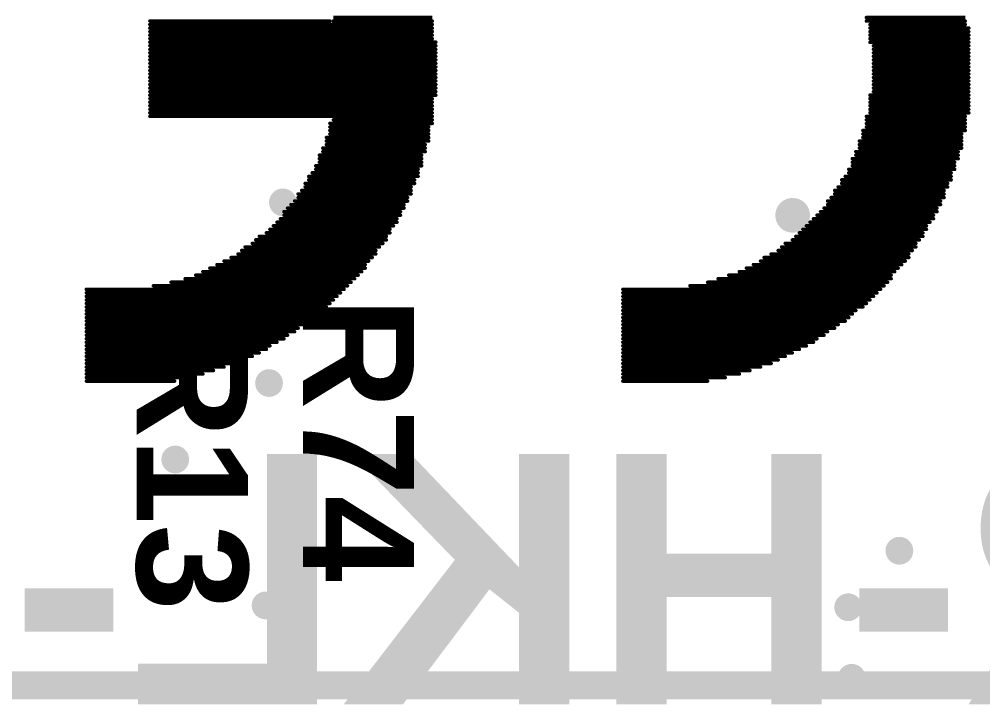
# Model space of a CAD drawing. Extents: x -0.3 to 75.5, y -0.2 to 56.1.
# Drawn here: x 39.1 to 46.04, y 35.96 to 40.92 of the extents above; entities that cross this region are included whole.
import ezdxf

# ---------------------------------------------------------------- set-up
doc = ezdxf.new("R2010")
doc.units = 0
doc.layers.get('0').update_dxf_attribs({"linetype": 'CONTINUOUS'})
for name, color, linetype in [('BOTTOMOVERLAY', 54, 'CONTINUOUS'), ('TOPOVERLAY', 2, 'CONTINUOUS'), ('VIAHOLELAYER', 16, 'CONTINUOUS')]:
    doc.layers.add(name, color=color, linetype=linetype)
doc.styles.add('ARIAL', font='arialbd.ttf', dxfattribs={"height": 0.2})

# ---------------------------------------------------------------- blocks, each defined once
blk = doc.blocks.new('G12A_S905D2_286')
at = {"layer": 'TOPOVERLAY', "const_width": 0.2}
blk.add_lwpolyline([(7.225, -8.125), (-7.225, -8.125)], dxfattribs=at)

msp = doc.modelspace()

# ---------------------------------------------------------------- hatches: boundary and pattern name
at = {"layer": 'VIAHOLELAYER'}
h = msp.add_hatch(color=16, dxfattribs=at)
edge = h.paths.add_edge_path()
edge.add_arc((41, 39.6), 0.1, 0, 360)
h = msp.add_hatch(color=16, dxfattribs=at)
edge = h.paths.add_edge_path()
edge.add_arc((44.6679, 39.5069), 0.125, 0, 360)
h = msp.add_hatch(color=16, dxfattribs=at)
edge = h.paths.add_edge_path()
edge.add_arc((41, 39), 0.1, 0, 360)
h = msp.add_hatch(color=16, dxfattribs=at)
edge = h.paths.add_edge_path()
edge.add_arc((40.9, 38.3), 0.1, 0, 360)
h = msp.add_hatch(color=16, dxfattribs=at)
edge = h.paths.add_edge_path()
edge.add_arc((40.225, 37.75), 0.1, 0, 360)
h = msp.add_hatch(color=16, dxfattribs=at)
edge = h.paths.add_edge_path()
edge.add_arc((45.4359, 37.0935), 0.1, 0, 360)
h = msp.add_hatch(color=16, dxfattribs=at)
edge = h.paths.add_edge_path()
edge.add_arc((40.875, 36.7), 0.1, 0, 360)
h = msp.add_hatch(color=16, dxfattribs=at)
edge = h.paths.add_edge_path()
edge.add_arc((45.0676, 36.6871), 0.1, 0, 360)
h = msp.add_hatch(color=16, dxfattribs=at)
edge = h.paths.add_edge_path()
edge.add_arc((45.093, 36.1791), 0.1, 0, 360)
h = msp.add_hatch(color=16, dxfattribs=at)
edge = h.paths.add_edge_path()
edge.add_arc((43.6753, 36.1503), 0.1, 0, 360)

# ---------------------------------------------------------------- linework, layer by layer
at = {"layer": 'BOTTOMOVERLAY', "const_width": 0.0254}
for points in [[(40.0426, 40.9048), (41.338, 40.9048)], [(41.3634, 40.9302), (42.0746, 40.9302)], [(41.3634, 40.9048), (42.0746, 40.9048)], [(45.1988, 40.9302), (45.91, 40.9302)], [(45.1988, 40.9048), (45.91, 40.9048)], [(40.0426, 40.8794), (42.0746, 40.8794)], [(40.0426, 40.854), (42.0746, 40.854)], [(40.0426, 40.8286), (42.0746, 40.8286)], [(45.2242, 40.8794), (45.91, 40.8794)], [(45.2242, 40.854), (45.9354, 40.854)], [(45.2242, 40.8286), (45.9354, 40.8286)], [(40.0426, 40.8032), (42.0746, 40.8032)], [(40.0426, 40.7778), (42.0746, 40.7778)], [(45.2242, 40.8032), (45.9354, 40.8032)], [(45.2242, 40.7778), (45.9354, 40.7778)], [(40.0426, 40.7524), (42.1, 40.7524)], [(40.0426, 40.727), (42.1, 40.727)], [(40.0426, 40.7016), (42.1, 40.7016)], [(45.2242, 40.7524), (45.9354, 40.7524)], [(45.2496, 40.727), (45.9354, 40.727)], [(45.2496, 40.7016), (45.9354, 40.7016)], [(40.0426, 40.6762), (42.1, 40.6762)], [(40.0426, 40.6508), (42.1, 40.6508)], [(40.0426, 40.6254), (42.1, 40.6254)], [(45.2496, 40.6762), (45.9354, 40.6762)], [(45.2496, 40.6508), (45.9354, 40.6508)], [(45.2496, 40.6254), (45.9354, 40.6254)], [(40.0426, 40.6), (42.1, 40.6)], [(40.0426, 40.5746), (42.1, 40.5746)], [(40.0426, 40.5492), (42.1, 40.5492)], [(45.2496, 40.6), (45.9354, 40.6)], [(45.2496, 40.5746), (45.9354, 40.5746)], [(45.2496, 40.5492), (45.9354, 40.5492)], [(40.0426, 40.5238), (42.1, 40.5238)], [(40.0426, 40.4984), (42.1, 40.4984)], [(45.2496, 40.5238), (45.9354, 40.5238)], [(45.2496, 40.4984), (45.9354, 40.4984)], [(40.0426, 40.473), (42.1, 40.473)], [(40.0426, 40.4476), (42.1, 40.4476)], [(40.0426, 40.4222), (42.1, 40.4222)], [(45.2496, 40.473), (45.9354, 40.473)], [(45.2496, 40.4476), (45.9354, 40.4476)], [(45.2496, 40.4222), (45.9354, 40.4222)], [(40.0426, 40.3968), (42.1, 40.3968)], [(40.0426, 40.3714), (42.1, 40.3714)], [(40.0426, 40.346), (42.0746, 40.346)], [(45.2242, 40.3714), (45.9354, 40.3714)], [(45.2242, 40.346), (45.9354, 40.346)], [(45.2496, 40.3968), (45.9354, 40.3968)], [(40.0426, 40.3206), (42.0746, 40.3206)], [(40.0426, 40.2952), (42.0746, 40.2952)], [(40.0426, 40.2698), (42.0746, 40.2698)], [(45.2242, 40.3206), (45.9354, 40.3206)], [(45.2242, 40.2952), (45.9354, 40.2952)], [(45.2242, 40.2698), (45.9354, 40.2698)], [(40.0426, 40.2444), (42.0746, 40.2444)], [(40.0426, 40.219), (42.0746, 40.219)], [(45.1988, 40.219), (45.91, 40.219)], [(45.2242, 40.2444), (45.9354, 40.2444)], [(41.338, 40.1682), (42.0746, 40.1682)], [(41.338, 40.1428), (42.0492, 40.1428)], [(41.3634, 40.1936), (42.0746, 40.1936)], [(45.1988, 40.1936), (45.91, 40.1936)], [(45.1988, 40.1682), (45.91, 40.1682)], [(45.1988, 40.1428), (45.91, 40.1428)], [(41.3126, 40.0666), (42.0492, 40.0666)], [(41.338, 40.1174), (42.0492, 40.1174)], [(41.338, 40.092), (42.0492, 40.092)], [(45.1734, 40.1174), (45.91, 40.1174)], [(45.1734, 40.092), (45.8846, 40.092)], [(45.1734, 40.0666), (45.8846, 40.0666)], [(41.3126, 40.0412), (42.0492, 40.0412)], [(41.3126, 40.0158), (42.0238, 40.0158)], [(45.148, 40.0412), (45.8846, 40.0412)], [(45.148, 40.0158), (45.8846, 40.0158)], [(41.2618, 39.9396), (41.9984, 39.9396)], [(41.2872, 39.9904), (42.0238, 39.9904)], [(41.2872, 39.965), (42.0238, 39.965)], [(45.1226, 39.965), (45.8592, 39.965)], [(45.1226, 39.9396), (45.8592, 39.9396)], [(45.148, 39.9904), (45.8846, 39.9904)], [(41.2364, 39.8634), (41.9984, 39.8634)], [(41.2618, 39.9142), (41.9984, 39.9142)], [(41.2618, 39.8888), (41.9984, 39.8888)], [(45.0972, 39.9142), (45.8592, 39.9142)], [(45.0972, 39.8888), (45.8338, 39.8888)], [(45.0972, 39.8634), (45.8338, 39.8634)], [(41.1856, 39.7872), (41.973, 39.7872)], [(41.211, 39.8126), (41.973, 39.8126)], [(41.2364, 39.838), (41.973, 39.838)], [(45.0464, 39.7872), (45.8084, 39.7872)], [(45.0718, 39.838), (45.8338, 39.838)], [(45.0718, 39.8126), (45.8084, 39.8126)], [(41.1602, 39.7364), (41.9476, 39.7364)], [(41.1856, 39.7618), (41.9476, 39.7618)], [(45.021, 39.7618), (45.8084, 39.7618)], [(45.021, 39.7364), (45.783, 39.7364)], [(41.1094, 39.6602), (41.9222, 39.6602)], [(41.1348, 39.6856), (41.9222, 39.6856)], [(41.1602, 39.711), (41.9222, 39.711)], [(44.9702, 39.6856), (45.7576, 39.6856)], [(44.9702, 39.6602), (45.7576, 39.6602)], [(44.9956, 39.711), (45.783, 39.711)], [(41.0586, 39.584), (41.8714, 39.584)], [(41.084, 39.6094), (41.8968, 39.6094)], [(41.1094, 39.6348), (41.8968, 39.6348)], [(44.9194, 39.6094), (45.7322, 39.6094)], [(44.9194, 39.584), (45.7322, 39.584)], [(44.9448, 39.6348), (45.7576, 39.6348)], [(41.0078, 39.5332), (41.846, 39.5332)], [(41.0078, 39.5078), (41.846, 39.5078)], [(41.0332, 39.5586), (41.8714, 39.5586)], [(44.8432, 39.5078), (45.6814, 39.5078)], [(44.8686, 39.5332), (45.7068, 39.5332)], [(44.894, 39.5586), (45.7068, 39.5586)], [(40.957, 39.457), (41.8206, 39.457)], [(40.9824, 39.4824), (41.8206, 39.4824)], [(44.7924, 39.457), (45.656, 39.457)], [(44.8178, 39.4824), (45.6814, 39.4824)], [(40.8808, 39.3808), (41.7698, 39.3808)], [(40.9062, 39.4062), (41.7698, 39.4062)], [(40.9316, 39.4316), (41.7952, 39.4316)], [(44.7162, 39.3808), (45.6052, 39.3808)], [(44.7416, 39.4062), (45.6306, 39.4062)], [(44.767, 39.4316), (45.6306, 39.4316)], [(40.7792, 39.3046), (41.719, 39.3046)], [(40.8046, 39.33), (41.7444, 39.33)], [(40.83, 39.3554), (41.7444, 39.3554)], [(44.6146, 39.3046), (45.5544, 39.3046)], [(44.6654, 39.33), (45.5798, 39.33)], [(44.6908, 39.3554), (45.6052, 39.3554)], [(40.6776, 39.2284), (41.6682, 39.2284)], [(40.703, 39.2538), (41.6682, 39.2538)], [(40.7284, 39.2792), (41.6936, 39.2792)], [(44.513, 39.2284), (45.5036, 39.2284)], [(44.5638, 39.2538), (45.529, 39.2538)], [(44.5892, 39.2792), (45.5544, 39.2792)], [(40.576, 39.1776), (41.6174, 39.1776)], [(40.6268, 39.203), (41.6428, 39.203)], [(44.4368, 39.1776), (45.4782, 39.1776)], [(44.4622, 39.203), (45.5036, 39.203)], [(40.4236, 39.1014), (41.5666, 39.1014)], [(40.4744, 39.1268), (41.592, 39.1268)], [(40.5252, 39.1522), (41.592, 39.1522)], [(44.2844, 39.1014), (45.402, 39.1014)], [(44.3352, 39.1268), (45.4274, 39.1268)], [(44.386, 39.1522), (45.4528, 39.1522)], [(40.195, 39.0252), (41.4904, 39.0252)], [(40.2966, 39.0506), (41.5158, 39.0506)], [(40.3728, 39.076), (41.5412, 39.076)], [(44.0558, 39.0252), (45.3512, 39.0252)], [(44.132, 39.0506), (45.3766, 39.0506)], [(44.2082, 39.076), (45.3766, 39.076)], [(39.5854, 38.9744), (41.4396, 38.9744)], [(40.068, 38.9998), (41.465, 38.9998)], [(43.4462, 38.9744), (45.3004, 38.9744)], [(43.9288, 38.9998), (45.3258, 38.9998)], [(39.5854, 38.949), (41.4142, 38.949)], [(39.5854, 38.9236), (41.3888, 38.9236)], [(39.5854, 38.8982), (41.3634, 38.8982)], [(43.4462, 38.949), (45.275, 38.949)], [(43.4462, 38.9236), (45.2496, 38.9236)], [(43.4462, 38.8982), (45.2242, 38.8982)], [(39.5854, 38.8728), (41.338, 38.8728)], [(39.5854, 38.8474), (41.3126, 38.8474)], [(39.5854, 38.822), (41.2872, 38.822)], [(43.4462, 38.8728), (45.1988, 38.8728)], [(43.4462, 38.8474), (45.1734, 38.8474)], [(43.4462, 38.822), (45.1226, 38.822)], [(39.5854, 38.7966), (41.2618, 38.7966)], [(39.5854, 38.7712), (41.211, 38.7712)], [(39.5854, 38.7458), (41.1856, 38.7458)], [(43.4462, 38.7966), (45.0972, 38.7966)], [(43.4462, 38.7712), (45.0718, 38.7712)], [(43.4462, 38.7458), (45.0464, 38.7458)], [(39.5854, 38.7204), (41.1602, 38.7204)], [(39.5854, 38.695), (41.1094, 38.695)], [(43.4462, 38.7204), (44.9956, 38.7204)], [(43.4462, 38.695), (44.9702, 38.695)], [(39.5854, 38.6696), (41.084, 38.6696)], [(39.5854, 38.6442), (41.0332, 38.6442)], [(39.5854, 38.6188), (41.0078, 38.6188)], [(43.4462, 38.6696), (44.9194, 38.6696)], [(43.4462, 38.6442), (44.894, 38.6442)], [(43.4462, 38.6188), (44.8432, 38.6188)], [(39.5854, 38.5934), (40.957, 38.5934)], [(39.5854, 38.568), (40.9062, 38.568)], [(39.5854, 38.5426), (40.8808, 38.5426)], [(43.4462, 38.5934), (44.8178, 38.5934)], [(43.4462, 38.568), (44.767, 38.568)], [(43.4462, 38.5426), (44.7162, 38.5426)], [(39.5854, 38.5172), (40.83, 38.5172)], [(39.5854, 38.4918), (40.7792, 38.4918)], [(39.5854, 38.4664), (40.703, 38.4664)], [(43.4462, 38.5172), (44.6654, 38.5172)], [(43.4462, 38.4918), (44.6146, 38.4918)], [(43.4462, 38.4664), (44.5638, 38.4664)], [(39.5854, 38.441), (40.6522, 38.441)], [(39.5854, 38.4156), (40.576, 38.4156)], [(43.4462, 38.441), (44.513, 38.441)], [(43.4462, 38.4156), (44.4368, 38.4156)], [(39.5854, 38.3902), (40.4998, 38.3902)], [(39.5854, 38.3648), (40.4236, 38.3648)], [(39.5854, 38.3394), (40.322, 38.3394)], [(43.4462, 38.3902), (44.3606, 38.3902)], [(43.4462, 38.3648), (44.2844, 38.3648)], [(43.4462, 38.3394), (44.1828, 38.3394)], [(39.5854, 38.314), (40.2204, 38.314)], [(43.4462, 38.314), (44.0558, 38.314)]]:
    msp.add_lwpolyline(points, dxfattribs=at)
at = {"layer": 'BOTTOMOVERLAY', "const_width": 0.0127}
for points in [[(40.0362, 40.9048, 1), (40.0489, 40.9048, 1)], [(41.3316, 40.9048, 1), (41.3443, 40.9048, 1)], [(41.357, 40.9048, 1), (41.3697, 40.9048, 1)], [(42.0682, 40.9048, 1), (42.0809, 40.9048, 1)], [(45.1924, 40.9302, 1), (45.2051, 40.9302, 1)], [(45.1924, 40.9048, 1), (45.2051, 40.9048, 1)], [(45.9036, 40.9048, 1), (45.9163, 40.9048, 1)], [(40.0362, 40.8794, 1), (40.0489, 40.8794, 1)], [(40.0362, 40.854, 1), (40.0489, 40.854, 1)], [(40.0362, 40.8286, 1), (40.0489, 40.8286, 1)], [(42.0682, 40.8794, 1), (42.0809, 40.8794, 1)], [(42.0682, 40.854, 1), (42.0809, 40.854, 1)], [(42.0682, 40.8286, 1), (42.0809, 40.8286, 1)], [(45.2178, 40.8794, 1), (45.2305, 40.8794, 1)], [(45.2178, 40.854, 1), (45.2305, 40.854, 1)], [(45.2178, 40.8286, 1), (45.2305, 40.8286, 1)], [(45.9036, 40.8794, 1), (45.9163, 40.8794, 1)], [(45.929, 40.854, 1), (45.9417, 40.854, 1)], [(45.929, 40.8286, 1), (45.9417, 40.8286, 1)], [(40.0362, 40.8032, 1), (40.0489, 40.8032, 1)], [(40.0362, 40.7778, 1), (40.0489, 40.7778, 1)], [(42.0682, 40.8032, 1), (42.0809, 40.8032, 1)], [(42.0682, 40.7778, 1), (42.0809, 40.7778, 1)], [(45.2178, 40.8032, 1), (45.2305, 40.8032, 1)], [(45.2178, 40.7778, 1), (45.2305, 40.7778, 1)], [(45.929, 40.8032, 1), (45.9417, 40.8032, 1)], [(45.929, 40.7778, 1), (45.9417, 40.7778, 1)], [(40.0362, 40.7524, 1), (40.0489, 40.7524, 1)], [(40.0362, 40.727, 1), (40.0489, 40.727, 1)], [(40.0362, 40.7016, 1), (40.0489, 40.7016, 1)], [(42.0936, 40.7524, 1), (42.1063, 40.7524, 1)], [(42.0936, 40.727, 1), (42.1063, 40.727, 1)], [(42.0936, 40.7016, 1), (42.1063, 40.7016, 1)], [(45.2178, 40.7524, 1), (45.2305, 40.7524, 1)], [(45.2432, 40.727, 1), (45.2559, 40.727, 1)], [(45.2432, 40.7016, 1), (45.2559, 40.7016, 1)], [(45.929, 40.7524, 1), (45.9417, 40.7524, 1)], [(45.929, 40.727, 1), (45.9417, 40.727, 1)], [(45.929, 40.7016, 1), (45.9417, 40.7016, 1)], [(40.0362, 40.6762, 1), (40.0489, 40.6762, 1)], [(40.0362, 40.6508, 1), (40.0489, 40.6508, 1)], [(40.0362, 40.6254, 1), (40.0489, 40.6254, 1)], [(42.0936, 40.6762, 1), (42.1063, 40.6762, 1)], [(42.0936, 40.6508, 1), (42.1063, 40.6508, 1)], [(42.0936, 40.6254, 1), (42.1063, 40.6254, 1)], [(45.2432, 40.6762, 1), (45.2559, 40.6762, 1)], [(45.2432, 40.6508, 1), (45.2559, 40.6508, 1)], [(45.2432, 40.6254, 1), (45.2559, 40.6254, 1)], [(45.929, 40.6762, 1), (45.9417, 40.6762, 1)], [(45.929, 40.6508, 1), (45.9417, 40.6508, 1)], [(45.929, 40.6254, 1), (45.9417, 40.6254, 1)], [(40.0362, 40.6, 1), (40.0489, 40.6, 1)], [(40.0362, 40.5746, 1), (40.0489, 40.5746, 1)], [(40.0362, 40.5492, 1), (40.0489, 40.5492, 1)], [(42.0936, 40.6, 1), (42.1063, 40.6, 1)], [(42.0936, 40.5746, 1), (42.1063, 40.5746, 1)], [(42.0936, 40.5492, 1), (42.1063, 40.5492, 1)], [(45.2432, 40.6, 1), (45.2559, 40.6, 1)], [(45.2432, 40.5746, 1), (45.2559, 40.5746, 1)], [(45.2432, 40.5492, 1), (45.2559, 40.5492, 1)], [(45.929, 40.6, 1), (45.9417, 40.6, 1)], [(45.929, 40.5746, 1), (45.9417, 40.5746, 1)], [(45.929, 40.5492, 1), (45.9417, 40.5492, 1)], [(40.0362, 40.5238, 1), (40.0489, 40.5238, 1)], [(40.0362, 40.4984, 1), (40.0489, 40.4984, 1)], [(42.0936, 40.5238, 1), (42.1063, 40.5238, 1)], [(42.0936, 40.4984, 1), (42.1063, 40.4984, 1)], [(45.2432, 40.5238, 1), (45.2559, 40.5238, 1)], [(45.2432, 40.4984, 1), (45.2559, 40.4984, 1)], [(45.929, 40.5238, 1), (45.9417, 40.5238, 1)], [(45.929, 40.4984, 1), (45.9417, 40.4984, 1)], [(40.0362, 40.473, 1), (40.0489, 40.473, 1)], [(40.0362, 40.4476, 1), (40.0489, 40.4476, 1)], [(40.0362, 40.4222, 1), (40.0489, 40.4222, 1)], [(42.0936, 40.473, 1), (42.1063, 40.473, 1)], [(42.0936, 40.4476, 1), (42.1063, 40.4476, 1)], [(42.0936, 40.4222, 1), (42.1063, 40.4222, 1)], [(45.2432, 40.473, 1), (45.2559, 40.473, 1)], [(45.2432, 40.4476, 1), (45.2559, 40.4476, 1)], [(45.2432, 40.4222, 1), (45.2559, 40.4222, 1)], [(45.929, 40.473, 1), (45.9417, 40.473, 1)], [(45.929, 40.4476, 1), (45.9417, 40.4476, 1)], [(45.929, 40.4222, 1), (45.9417, 40.4222, 1)], [(40.0362, 40.3968, 1), (40.0489, 40.3968, 1)], [(40.0362, 40.3714, 1), (40.0489, 40.3714, 1)], [(40.0362, 40.346, 1), (40.0489, 40.346, 1)], [(42.0682, 40.346, 1), (42.0809, 40.346, 1)], [(42.0936, 40.3968, 1), (42.1063, 40.3968, 1)], [(42.0936, 40.3714, 1), (42.1063, 40.3714, 1)], [(45.2178, 40.3714, 1), (45.2305, 40.3714, 1)], [(45.2178, 40.346, 1), (45.2305, 40.346, 1)], [(45.2432, 40.3968, 1), (45.2559, 40.3968, 1)], [(45.929, 40.3968, 1), (45.9417, 40.3968, 1)], [(45.929, 40.3714, 1), (45.9417, 40.3714, 1)], [(45.929, 40.346, 1), (45.9417, 40.346, 1)], [(40.0362, 40.3206, 1), (40.0489, 40.3206, 1)], [(40.0362, 40.2952, 1), (40.0489, 40.2952, 1)], [(40.0362, 40.2698, 1), (40.0489, 40.2698, 1)], [(42.0682, 40.3206, 1), (42.0809, 40.3206, 1)], [(42.0682, 40.2952, 1), (42.0809, 40.2952, 1)], [(42.0682, 40.2698, 1), (42.0809, 40.2698, 1)], [(45.2178, 40.3206, 1), (45.2305, 40.3206, 1)], [(45.2178, 40.2952, 1), (45.2305, 40.2952, 1)], [(45.2178, 40.2698, 1), (45.2305, 40.2698, 1)], [(45.929, 40.3206, 1), (45.9417, 40.3206, 1)], [(45.929, 40.2952, 1), (45.9417, 40.2952, 1)], [(45.929, 40.2698, 1), (45.9417, 40.2698, 1)], [(40.0362, 40.2444, 1), (40.0489, 40.2444, 1)], [(40.0362, 40.219, 1), (40.0489, 40.219, 1)], [(42.0682, 40.2444, 1), (42.0809, 40.2444, 1)], [(42.0682, 40.219, 1), (42.0809, 40.219, 1)], [(45.1924, 40.219, 1), (45.2051, 40.219, 1)], [(45.2178, 40.2444, 1), (45.2305, 40.2444, 1)], [(45.9036, 40.219, 1), (45.9163, 40.219, 1)], [(45.929, 40.2444, 1), (45.9417, 40.2444, 1)], [(41.3316, 40.1682, 1), (41.3443, 40.1682, 1)], [(41.3316, 40.1428, 1), (41.3443, 40.1428, 1)], [(41.357, 40.1936, 1), (41.3697, 40.1936, 1)], [(42.0428, 40.1428, 1), (42.0555, 40.1428, 1)], [(42.0682, 40.1936, 1), (42.0809, 40.1936, 1)], [(42.0682, 40.1682, 1), (42.0809, 40.1682, 1)], [(45.1924, 40.1936, 1), (45.2051, 40.1936, 1)], [(45.1924, 40.1682, 1), (45.2051, 40.1682, 1)], [(45.1924, 40.1428, 1), (45.2051, 40.1428, 1)], [(45.9036, 40.1936, 1), (45.9163, 40.1936, 1)], [(45.9036, 40.1682, 1), (45.9163, 40.1682, 1)], [(45.9036, 40.1428, 1), (45.9163, 40.1428, 1)], [(41.3062, 40.0666, 1), (41.3189, 40.0666, 1)], [(41.3316, 40.1174, 1), (41.3443, 40.1174, 1)], [(41.3316, 40.092, 1), (41.3443, 40.092, 1)], [(42.0428, 40.1174, 1), (42.0555, 40.1174, 1)], [(42.0428, 40.092, 1), (42.0555, 40.092, 1)], [(42.0428, 40.0666, 1), (42.0555, 40.0666, 1)], [(45.167, 40.1174, 1), (45.1797, 40.1174, 1)], [(45.167, 40.092, 1), (45.1797, 40.092, 1)], [(45.167, 40.0666, 1), (45.1797, 40.0666, 1)], [(45.8782, 40.092, 1), (45.8909, 40.092, 1)], [(45.8782, 40.0666, 1), (45.8909, 40.0666, 1)], [(45.9036, 40.1174, 1), (45.9163, 40.1174, 1)], [(41.3062, 40.0412, 1), (41.3189, 40.0412, 1)], [(41.3062, 40.0158, 1), (41.3189, 40.0158, 1)], [(42.0174, 40.0158, 1), (42.0301, 40.0158, 1)], [(42.0428, 40.0412, 1), (42.0555, 40.0412, 1)], [(45.1416, 40.0412, 1), (45.1543, 40.0412, 1)], [(45.1416, 40.0158, 1), (45.1543, 40.0158, 1)], [(45.8782, 40.0412, 1), (45.8909, 40.0412, 1)], [(45.8782, 40.0158, 1), (45.8909, 40.0158, 1)], [(41.2554, 39.9396, 1), (41.2681, 39.9396, 1)], [(41.2808, 39.9904, 1), (41.2935, 39.9904, 1)], [(41.2808, 39.965, 1), (41.2935, 39.965, 1)], [(41.992, 39.9396, 1), (42.0047, 39.9396, 1)], [(42.0174, 39.9904, 1), (42.0301, 39.9904, 1)], [(42.0174, 39.965, 1), (42.0301, 39.965, 1)], [(45.1162, 39.965, 1), (45.1289, 39.965, 1)], [(45.1162, 39.9396, 1), (45.1289, 39.9396, 1)], [(45.1416, 39.9904, 1), (45.1543, 39.9904, 1)], [(45.8528, 39.965, 1), (45.8655, 39.965, 1)], [(45.8528, 39.9396, 1), (45.8655, 39.9396, 1)], [(45.8782, 39.9904, 1), (45.8909, 39.9904, 1)], [(41.23, 39.8634, 1), (41.2427, 39.8634, 1)], [(41.2554, 39.9142, 1), (41.2681, 39.9142, 1)], [(41.2554, 39.8888, 1), (41.2681, 39.8888, 1)], [(41.992, 39.9142, 1), (42.0047, 39.9142, 1)], [(41.992, 39.8888, 1), (42.0047, 39.8888, 1)], [(41.992, 39.8634, 1), (42.0047, 39.8634, 1)], [(45.0908, 39.9142, 1), (45.1035, 39.9142, 1)], [(45.0908, 39.8888, 1), (45.1035, 39.8888, 1)], [(45.0908, 39.8634, 1), (45.1035, 39.8634, 1)], [(45.8274, 39.8888, 1), (45.8401, 39.8888, 1)], [(45.8274, 39.8634, 1), (45.8401, 39.8634, 1)], [(45.8528, 39.9142, 1), (45.8655, 39.9142, 1)], [(41.1792, 39.7872, 1), (41.1919, 39.7872, 1)], [(41.2046, 39.8126, 1), (41.2173, 39.8126, 1)], [(41.23, 39.838, 1), (41.2427, 39.838, 1)], [(41.9666, 39.838, 1), (41.9793, 39.838, 1)], [(41.9666, 39.8126, 1), (41.9793, 39.8126, 1)], [(41.9666, 39.7872, 1), (41.9793, 39.7872, 1)], [(45.04, 39.7872, 1), (45.0527, 39.7872, 1)], [(45.0654, 39.838, 1), (45.0781, 39.838, 1)], [(45.0654, 39.8126, 1), (45.0781, 39.8126, 1)], [(45.802, 39.8126, 1), (45.8147, 39.8126, 1)], [(45.802, 39.7872, 1), (45.8147, 39.7872, 1)], [(45.8274, 39.838, 1), (45.8401, 39.838, 1)], [(41.1538, 39.7364, 1), (41.1665, 39.7364, 1)], [(41.1792, 39.7618, 1), (41.1919, 39.7618, 1)], [(41.9412, 39.7618, 1), (41.9539, 39.7618, 1)], [(41.9412, 39.7364, 1), (41.9539, 39.7364, 1)], [(45.0146, 39.7618, 1), (45.0273, 39.7618, 1)], [(45.0146, 39.7364, 1), (45.0273, 39.7364, 1)], [(45.7766, 39.7364, 1), (45.7893, 39.7364, 1)], [(45.802, 39.7618, 1), (45.8147, 39.7618, 1)], [(41.103, 39.6602, 1), (41.1157, 39.6602, 1)], [(41.1284, 39.6856, 1), (41.1411, 39.6856, 1)], [(41.1538, 39.711, 1), (41.1665, 39.711, 1)], [(41.9158, 39.711, 1), (41.9285, 39.711, 1)], [(41.9158, 39.6856, 1), (41.9285, 39.6856, 1)], [(41.9158, 39.6602, 1), (41.9285, 39.6602, 1)], [(44.9638, 39.6856, 1), (44.9765, 39.6856, 1)], [(44.9638, 39.6602, 1), (44.9765, 39.6602, 1)], [(44.9892, 39.711, 1), (45.0019, 39.711, 1)], [(45.7512, 39.6856, 1), (45.7639, 39.6856, 1)], [(45.7512, 39.6602, 1), (45.7639, 39.6602, 1)], [(45.7766, 39.711, 1), (45.7893, 39.711, 1)], [(41.0522, 39.584, 1), (41.0649, 39.584, 1)], [(41.0776, 39.6094, 1), (41.0903, 39.6094, 1)], [(41.103, 39.6348, 1), (41.1157, 39.6348, 1)], [(41.865, 39.584, 1), (41.8777, 39.584, 1)], [(41.8904, 39.6348, 1), (41.9031, 39.6348, 1)], [(41.8904, 39.6094, 1), (41.9031, 39.6094, 1)], [(44.913, 39.6094, 1), (44.9257, 39.6094, 1)], [(44.913, 39.584, 1), (44.9257, 39.584, 1)], [(44.9384, 39.6348, 1), (44.9511, 39.6348, 1)], [(45.7258, 39.6094, 1), (45.7385, 39.6094, 1)], [(45.7258, 39.584, 1), (45.7385, 39.584, 1)], [(45.7512, 39.6348, 1), (45.7639, 39.6348, 1)], [(41.0014, 39.5332, 1), (41.0141, 39.5332, 1)], [(41.0014, 39.5078, 1), (41.0141, 39.5078, 1)], [(41.0268, 39.5586, 1), (41.0395, 39.5586, 1)], [(41.8396, 39.5332, 1), (41.8523, 39.5332, 1)], [(41.8396, 39.5078, 1), (41.8523, 39.5078, 1)], [(41.865, 39.5586, 1), (41.8777, 39.5586, 1)], [(44.8368, 39.5078, 1), (44.8495, 39.5078, 1)], [(44.8622, 39.5332, 1), (44.8749, 39.5332, 1)], [(44.8876, 39.5586, 1), (44.9003, 39.5586, 1)], [(45.675, 39.5078, 1), (45.6877, 39.5078, 1)], [(45.7004, 39.5586, 1), (45.7131, 39.5586, 1)], [(45.7004, 39.5332, 1), (45.7131, 39.5332, 1)], [(40.9506, 39.457, 1), (40.9633, 39.457, 1)], [(40.976, 39.4824, 1), (40.9887, 39.4824, 1)], [(41.8142, 39.4824, 1), (41.8269, 39.4824, 1)], [(41.8142, 39.457, 1), (41.8269, 39.457, 1)], [(44.786, 39.457, 1), (44.7987, 39.457, 1)], [(44.8114, 39.4824, 1), (44.8241, 39.4824, 1)], [(45.6496, 39.457, 1), (45.6623, 39.457, 1)], [(45.675, 39.4824, 1), (45.6877, 39.4824, 1)], [(40.8744, 39.3808, 1), (40.8871, 39.3808, 1)], [(40.8998, 39.4062, 1), (40.9125, 39.4062, 1)], [(40.9252, 39.4316, 1), (40.9379, 39.4316, 1)], [(41.7634, 39.4062, 1), (41.7761, 39.4062, 1)], [(41.7634, 39.3808, 1), (41.7761, 39.3808, 1)], [(41.7888, 39.4316, 1), (41.8015, 39.4316, 1)], [(44.7098, 39.3808, 1), (44.7225, 39.3808, 1)], [(44.7352, 39.4062, 1), (44.7479, 39.4062, 1)], [(44.7606, 39.4316, 1), (44.7733, 39.4316, 1)], [(45.5988, 39.3808, 1), (45.6115, 39.3808, 1)], [(45.6242, 39.4316, 1), (45.6369, 39.4316, 1)], [(45.6242, 39.4062, 1), (45.6369, 39.4062, 1)], [(40.7728, 39.3046, 1), (40.7855, 39.3046, 1)], [(40.7982, 39.33, 1), (40.8109, 39.33, 1)], [(40.8236, 39.3554, 1), (40.8363, 39.3554, 1)], [(41.7126, 39.3046, 1), (41.7253, 39.3046, 1)], [(41.738, 39.3554, 1), (41.7507, 39.3554, 1)], [(41.738, 39.33, 1), (41.7507, 39.33, 1)], [(44.6082, 39.3046, 1), (44.6209, 39.3046, 1)], [(44.659, 39.33, 1), (44.6717, 39.33, 1)], [(44.6844, 39.3554, 1), (44.6971, 39.3554, 1)], [(45.548, 39.3046, 1), (45.5607, 39.3046, 1)], [(45.5734, 39.33, 1), (45.5861, 39.33, 1)], [(45.5988, 39.3554, 1), (45.6115, 39.3554, 1)], [(40.6712, 39.2284, 1), (40.6839, 39.2284, 1)], [(40.6966, 39.2538, 1), (40.7093, 39.2538, 1)], [(40.722, 39.2792, 1), (40.7347, 39.2792, 1)], [(41.6618, 39.2538, 1), (41.6745, 39.2538, 1)], [(41.6618, 39.2284, 1), (41.6745, 39.2284, 1)], [(41.6872, 39.2792, 1), (41.6999, 39.2792, 1)], [(44.5066, 39.2284, 1), (44.5193, 39.2284, 1)], [(44.5574, 39.2538, 1), (44.5701, 39.2538, 1)], [(44.5828, 39.2792, 1), (44.5955, 39.2792, 1)], [(45.4972, 39.2284, 1), (45.5099, 39.2284, 1)], [(45.5226, 39.2538, 1), (45.5353, 39.2538, 1)], [(45.548, 39.2792, 1), (45.5607, 39.2792, 1)], [(40.5696, 39.1776, 1), (40.5823, 39.1776, 1)], [(40.6204, 39.203, 1), (40.6331, 39.203, 1)], [(41.611, 39.1776, 1), (41.6237, 39.1776, 1)], [(41.6364, 39.203, 1), (41.6491, 39.203, 1)], [(44.4304, 39.1776, 1), (44.4431, 39.1776, 1)], [(44.4558, 39.203, 1), (44.4685, 39.203, 1)], [(45.4718, 39.1776, 1), (45.4845, 39.1776, 1)], [(45.4972, 39.203, 1), (45.5099, 39.203, 1)], [(40.4172, 39.1014, 1), (40.4299, 39.1014, 1)], [(40.468, 39.1268, 1), (40.4807, 39.1268, 1)], [(40.5188, 39.1522, 1), (40.5315, 39.1522, 1)], [(41.5602, 39.1014, 1), (41.5729, 39.1014, 1)], [(41.5856, 39.1522, 1), (41.5983, 39.1522, 1)], [(41.5856, 39.1268, 1), (41.5983, 39.1268, 1)], [(44.278, 39.1014, 1), (44.2907, 39.1014, 1)], [(44.3288, 39.1268, 1), (44.3415, 39.1268, 1)], [(44.3796, 39.1522, 1), (44.3923, 39.1522, 1)], [(45.3956, 39.1014, 1), (45.4083, 39.1014, 1)], [(45.421, 39.1268, 1), (45.4337, 39.1268, 1)], [(45.4464, 39.1522, 1), (45.4591, 39.1522, 1)], [(40.1886, 39.0252, 1), (40.2013, 39.0252, 1)], [(40.2902, 39.0506, 1), (40.3029, 39.0506, 1)], [(40.3664, 39.076, 1), (40.3791, 39.076, 1)], [(41.484, 39.0252, 1), (41.4967, 39.0252, 1)], [(41.5094, 39.0506, 1), (41.5221, 39.0506, 1)], [(41.5348, 39.076, 1), (41.5475, 39.076, 1)], [(44.0494, 39.0252, 1), (44.0621, 39.0252, 1)], [(44.1256, 39.0506, 1), (44.1383, 39.0506, 1)], [(44.2018, 39.076, 1), (44.2145, 39.076, 1)], [(45.3448, 39.0252, 1), (45.3575, 39.0252, 1)], [(45.3702, 39.076, 1), (45.3829, 39.076, 1)], [(45.3702, 39.0506, 1), (45.3829, 39.0506, 1)], [(39.579, 38.9744, 1), (39.5917, 38.9744, 1)], [(40.0616, 38.9998, 1), (40.0743, 38.9998, 1)], [(41.4332, 38.9744, 1), (41.4459, 38.9744, 1)], [(41.4586, 38.9998, 1), (41.4713, 38.9998, 1)], [(43.4398, 38.9744, 1), (43.4525, 38.9744, 1)], [(43.9224, 38.9998, 1), (43.9351, 38.9998, 1)], [(45.294, 38.9744, 1), (45.3067, 38.9744, 1)], [(45.3194, 38.9998, 1), (45.3321, 38.9998, 1)], [(39.579, 38.949, 1), (39.5917, 38.949, 1)], [(39.579, 38.9236, 1), (39.5917, 38.9236, 1)], [(39.579, 38.8982, 1), (39.5917, 38.8982, 1)], [(41.357, 38.8982, 1), (41.3697, 38.8982, 1)], [(41.3824, 38.9236, 1), (41.3951, 38.9236, 1)], [(41.4078, 38.949, 1), (41.4205, 38.949, 1)], [(43.4398, 38.949, 1), (43.4525, 38.949, 1)], [(43.4398, 38.9236, 1), (43.4525, 38.9236, 1)], [(43.4398, 38.8982, 1), (43.4525, 38.8982, 1)], [(45.2178, 38.8982, 1), (45.2305, 38.8982, 1)], [(45.2432, 38.9236, 1), (45.2559, 38.9236, 1)], [(45.2686, 38.949, 1), (45.2813, 38.949, 1)], [(39.579, 38.8728, 1), (39.5917, 38.8728, 1)], [(39.579, 38.8474, 1), (39.5917, 38.8474, 1)], [(39.579, 38.822, 1), (39.5917, 38.822, 1)], [(41.2808, 38.822, 1), (41.2935, 38.822, 1)], [(41.3062, 38.8474, 1), (41.3189, 38.8474, 1)], [(41.3316, 38.8728, 1), (41.3443, 38.8728, 1)], [(43.4398, 38.8728, 1), (43.4525, 38.8728, 1)], [(43.4398, 38.8474, 1), (43.4525, 38.8474, 1)], [(43.4398, 38.822, 1), (43.4525, 38.822, 1)], [(45.1162, 38.822, 1), (45.1289, 38.822, 1)], [(45.167, 38.8474, 1), (45.1797, 38.8474, 1)], [(45.1924, 38.8728, 1), (45.2051, 38.8728, 1)], [(39.579, 38.7966, 1), (39.5917, 38.7966, 1)], [(39.579, 38.7712, 1), (39.5917, 38.7712, 1)], [(39.579, 38.7458, 1), (39.5917, 38.7458, 1)], [(41.1792, 38.7458, 1), (41.1919, 38.7458, 1)], [(41.2046, 38.7712, 1), (41.2173, 38.7712, 1)], [(41.2554, 38.7966, 1), (41.2681, 38.7966, 1)], [(43.4398, 38.7966, 1), (43.4525, 38.7966, 1)], [(43.4398, 38.7712, 1), (43.4525, 38.7712, 1)], [(43.4398, 38.7458, 1), (43.4525, 38.7458, 1)], [(45.04, 38.7458, 1), (45.0527, 38.7458, 1)], [(45.0654, 38.7712, 1), (45.0781, 38.7712, 1)], [(45.0908, 38.7966, 1), (45.1035, 38.7966, 1)], [(39.579, 38.7204, 1), (39.5917, 38.7204, 1)], [(39.579, 38.695, 1), (39.5917, 38.695, 1)], [(41.103, 38.695, 1), (41.1157, 38.695, 1)], [(41.1538, 38.7204, 1), (41.1665, 38.7204, 1)], [(43.4398, 38.7204, 1), (43.4525, 38.7204, 1)], [(43.4398, 38.695, 1), (43.4525, 38.695, 1)], [(44.9638, 38.695, 1), (44.9765, 38.695, 1)], [(44.9892, 38.7204, 1), (45.0019, 38.7204, 1)], [(39.579, 38.6696, 1), (39.5917, 38.6696, 1)], [(39.579, 38.6442, 1), (39.5917, 38.6442, 1)], [(39.579, 38.6188, 1), (39.5917, 38.6188, 1)], [(41.0014, 38.6188, 1), (41.0141, 38.6188, 1)], [(41.0268, 38.6442, 1), (41.0395, 38.6442, 1)], [(41.0776, 38.6696, 1), (41.0903, 38.6696, 1)], [(43.4398, 38.6696, 1), (43.4525, 38.6696, 1)], [(43.4398, 38.6442, 1), (43.4525, 38.6442, 1)], [(43.4398, 38.6188, 1), (43.4525, 38.6188, 1)], [(44.8368, 38.6188, 1), (44.8495, 38.6188, 1)], [(44.8876, 38.6442, 1), (44.9003, 38.6442, 1)], [(44.913, 38.6696, 1), (44.9257, 38.6696, 1)], [(39.579, 38.5934, 1), (39.5917, 38.5934, 1)], [(39.579, 38.568, 1), (39.5917, 38.568, 1)], [(39.579, 38.5426, 1), (39.5917, 38.5426, 1)], [(40.8744, 38.5426, 1), (40.8871, 38.5426, 1)], [(40.8998, 38.568, 1), (40.9125, 38.568, 1)], [(40.9506, 38.5934, 1), (40.9633, 38.5934, 1)], [(43.4398, 38.5934, 1), (43.4525, 38.5934, 1)], [(43.4398, 38.568, 1), (43.4525, 38.568, 1)], [(43.4398, 38.5426, 1), (43.4525, 38.5426, 1)], [(44.7098, 38.5426, 1), (44.7225, 38.5426, 1)], [(44.7606, 38.568, 1), (44.7733, 38.568, 1)], [(44.8114, 38.5934, 1), (44.8241, 38.5934, 1)], [(39.579, 38.5172, 1), (39.5917, 38.5172, 1)], [(39.579, 38.4918, 1), (39.5917, 38.4918, 1)], [(39.579, 38.4664, 1), (39.5917, 38.4664, 1)], [(40.6966, 38.4664, 1), (40.7093, 38.4664, 1)], [(40.7728, 38.4918, 1), (40.7855, 38.4918, 1)], [(40.8236, 38.5172, 1), (40.8363, 38.5172, 1)], [(43.4398, 38.5172, 1), (43.4525, 38.5172, 1)], [(43.4398, 38.4918, 1), (43.4525, 38.4918, 1)], [(43.4398, 38.4664, 1), (43.4525, 38.4664, 1)], [(44.5574, 38.4664, 1), (44.5701, 38.4664, 1)], [(44.6082, 38.4918, 1), (44.6209, 38.4918, 1)], [(44.659, 38.5172, 1), (44.6717, 38.5172, 1)], [(39.579, 38.441, 1), (39.5917, 38.441, 1)], [(39.579, 38.4156, 1), (39.5917, 38.4156, 1)], [(40.5696, 38.4156, 1), (40.5823, 38.4156, 1)], [(40.6458, 38.441, 1), (40.6585, 38.441, 1)], [(43.4398, 38.441, 1), (43.4525, 38.441, 1)], [(43.4398, 38.4156, 1), (43.4525, 38.4156, 1)], [(44.4304, 38.4156, 1), (44.4431, 38.4156, 1)], [(44.5066, 38.441, 1), (44.5193, 38.441, 1)], [(39.579, 38.3902, 1), (39.5917, 38.3902, 1)], [(39.579, 38.3648, 1), (39.5917, 38.3648, 1)], [(39.579, 38.3394, 1), (39.5917, 38.3394, 1)], [(40.3156, 38.3394, 1), (40.3283, 38.3394, 1)], [(40.4172, 38.3648, 1), (40.4299, 38.3648, 1)], [(40.4934, 38.3902, 1), (40.5061, 38.3902, 1)], [(43.4398, 38.3902, 1), (43.4525, 38.3902, 1)], [(43.4398, 38.3648, 1), (43.4525, 38.3648, 1)], [(43.4398, 38.3394, 1), (43.4525, 38.3394, 1)], [(44.1764, 38.3394, 1), (44.1891, 38.3394, 1)], [(44.278, 38.3648, 1), (44.2907, 38.3648, 1)], [(44.3542, 38.3902, 1), (44.3669, 38.3902, 1)], [(39.579, 38.314, 1), (39.5917, 38.314, 1)], [(40.214, 38.314, 1), (40.2267, 38.314, 1)], [(43.4398, 38.314, 1), (43.4525, 38.314, 1)], [(44.0494, 38.314, 1), (44.0621, 38.314, 1)]]:
    msp.add_lwpolyline(points, format="xyb", close=True, dxfattribs=at)

# ---------------------------------------------------------------- block references
at = {"rotation": 180}
msp.add_blockref('G12A_S905D2_286', (40.0003, 28.0003), dxfattribs=at)

# ---------------------------------------------------------------- texts
at = {"layer": 'BOTTOMOVERLAY', "style": 'ARIAL', "text_generation_flag": 2}
msp.add_text('R-R-HKL-ODROID-N2L', height=1.799999, rotation=360, dxfattribs=at).set_placement((50.352, 35.9894))
at = {"layer": 'TOPOVERLAY', "style": 'ARIAL'}
for s, p in [('R74', (41.1442, 38.9187)), ('R13', (39.9486, 38.7116))]:
    msp.add_text(s, height=0.8, rotation=270, dxfattribs=at).set_placement(p)

doc.saveas('drawing.dxf')
